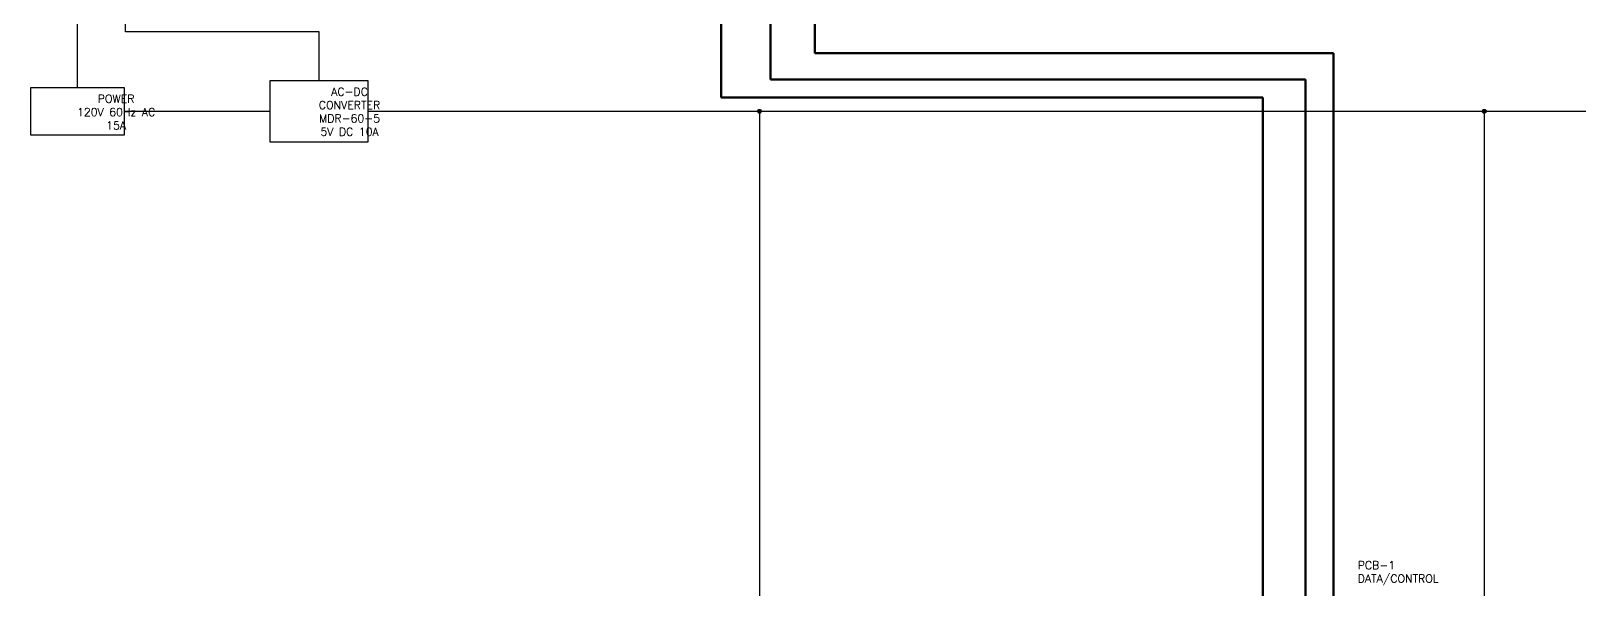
# Model space of a CAD drawing. Header units: millimetres. Extents: x 1 to 135, y 2 to 75.
# Drawn here: x 1.16 to 25.34, y 23.43 to 32.16 of the extents above; entities that cross this region are included whole.
import ezdxf

# ---------------------------------------------------------------- set-up
doc = ezdxf.new("R2010")
doc.units = ezdxf.units.MM
doc.linetypes.add('PHANTOM2', pattern=[1.25, 0.625, -0.125, 0.125, -0.125, 0.125, -0.125])
for name, color, linetype in [('_MULTI_WIRE', 9, 'Continuous'), ('ADC DATA', 120, 'Continuous'), ('POWER', 30, 'Continuous')]:
    doc.layers.add(name, color=color, linetype=linetype)
doc.layers.add('DASH', color=102, linetype='PHANTOM2', lineweight=50)
doc.styles.add('WD', font='romans.shx')

# ---------------------------------------------------------------- blocks, each defined once
blk = doc.blocks.new('WDDOT')
for radius in [0.03, 0.0187, 0.00929]:
    blk.add_circle((0, 0), radius)

msp = doc.modelspace()

# ---------------------------------------------------------------- linework, layer by layer
at = {"layer": '_MULTI_WIRE'}
for points in [[(1.156, 31.274), (2.61, 31.274), (2.61, 30.531), (1.156, 30.531)], [(4.892, 31.383), (6.421, 31.383), (6.421, 30.422), (4.892, 30.422)]]:
    msp.add_lwpolyline(points, close=True, dxfattribs=at)
at = {"layer": 'ADC DATA', "lineweight": 211}
for p, q in [((11.94, 59.939), (11.94, 31.118)), ((12.71, 51.405), (12.71, 31.4)), ((13.4, 42.166), (13.4, 31.813)), ((13.4, 31.813), (21.503, 31.813)), ((21.503, 31.813), (21.503, 16.708)), ((12.71, 31.4), (21.065, 31.4)), ((21.065, 31.4), (21.065, 16.208)), ((11.94, 31.118), (20.4, 31.118)), ((20.4, 31.118), (20.4, 15.708))]:
    msp.add_line(p, q, dxfattribs=at)
at = {"layer": 'POWER'}
for p, q in [((2.633, 32.148), (2.633, 61.045)), ((1.883, 31.274), (1.883, 57.907)), ((5.656, 32.148), (2.633, 32.148)), ((5.656, 31.383), (5.656, 32.148)), ((2.61, 30.903), (4.892, 30.903)), ((6.421, 30.903), (12.538, 30.903)), ((12.538, 30.903), (12.538, 22.354)), ((12.538, 30.903), (23.86, 30.903)), ((23.86, 30.903), (23.86, 18.208)), ((23.86, 30.903), (42.536, 30.903))]:
    msp.add_line(p, q, dxfattribs=at)

# ---------------------------------------------------------------- block references
at = {"layer": '_MULTI_WIRE'}
for p in [(12.538, 30.903), (23.86, 30.903)]:
    msp.add_blockref('WDDOT', p, dxfattribs=at)

# ---------------------------------------------------------------- texts
at = {"layer": '_MULTI_WIRE', "char_height": 0.125, "attachment_point": 1, "style": 'WD'}
for s, insert in [('\\pxqc;AC-DC\\PCONVERTER\\PMDR-60-5\\P5V DC 10A', (5.653, 31.271)), ('\\pxqc;POWER\\P120V 60Hz AC\\P15A', (1.875, 31.161))]:
    msp.add_mtext(s, dxfattribs=dict(at, insert=insert))
at = {"layer": 'DASH', "insert": (21.883, 23.868), "char_height": 0.125, "attachment_point": 1, "style": 'WD'}
msp.add_mtext('PCB-1 \\PDATA/CONTROL ', dxfattribs=at)

doc.saveas('drawing.dxf')
